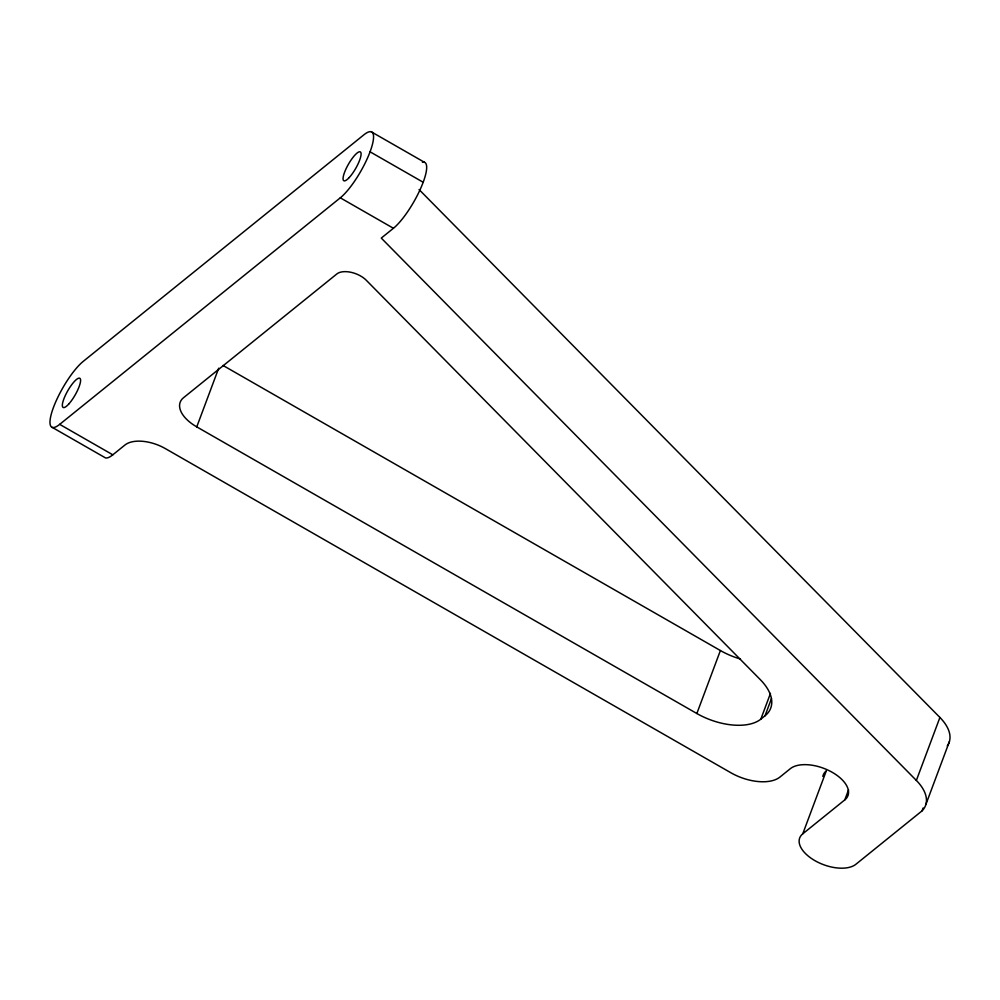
<?xml version="1.0" encoding="UTF-8"?>
<svg xmlns="http://www.w3.org/2000/svg" width="1000" height="1000" viewBox="0 0 1000 1000"><rect width="100%" height="100%" fill="white"/><g stroke="black" fill="none" stroke-linecap="round" stroke-linejoin="round"><path stroke-width="1.5" d="M771.462 698.575L765.05 715.75L760.837 719.15A49.438 26.05 20.5 0 1 696.85 713.512L196.762 426.875L218.7 368.188M696.85 713.512L720.4 650.537L223.012 365.45M760.837 719.15L770.462 693.388M923.125 807.987L922.062 810.85L855.888 864.275A31.65 16.675 20.5 0 1 814.938 860.662A31.65 16.675 20.5 0 1 802.763 833.825L826.312 770.837A31.65 16.675 20.5 0 0 822.825 776.45M802.763 833.825L844.812 799.875L848.55 789.862M922.062 810.85A51.212 26.988 20.5 0 0 916.363 780.438L939.912 717.463L419.075 189.55M925.863 804.538L949.412 741.562M59.688 424.363L340.3 197.825A39.55 10 -60.2 0 0 370.062 151.812A39.55 10 -60.2 0 0 363.837 134.85L83.238 361.375A39.55 10 -60.2 0 0 53.475 407.388A39.55 10 -60.2 0 0 59.688 424.363L112.812 454.812L124.963 445A31.137 16.413 20.5 0 1 165.263 448.55L730.863 772.75A37.925 19.988 20.5 0 0 779.938 777.062L790.35 768.662A32.438 17.087 20.5 0 1 832.325 772.362A32.438 17.087 20.5 0 1 844.812 799.875M422.413 162.225A39.55 10 -60.2 0 1 420.863 187.95A39.55 10 -60.2 0 1 393.425 228.275L381.275 238.088L916.363 780.438M371.262 131.8L424.387 162.25M370.062 151.812L423.188 182.262M340.3 197.825L393.425 228.275M52.275 427.4L105.4 457.85A39.55 10 -60.2 0 0 112.812 454.812M196.762 426.875A34.375 18.113 20.5 0 1 183.538 397.713L336.875 273.925A18.363 9.675 20.5 0 1 366.213 280.2L760.275 679.613A58.275 30.7 20.5 0 1 765.05 715.75M939.912 717.463A51.212 26.988 20.5 0 1 947.25 745.938M740.45 659.013A49.438 26.05 20.5 0 1 720.4 650.537M349.25 177.525A16.612 4.2 -60.2 0 0 360.913 152.675A16.612 4.2 -60.2 0 0 346.05 168.8A16.612 4.2 -60.2 0 0 349.25 177.525M68.713 404.087A16.8 4.25 -60.2 0 0 80.388 378.988A16.8 4.25 -60.2 0 0 65.3 395.525A16.8 4.25 -60.2 0 0 68.713 404.087"/></g></svg>
